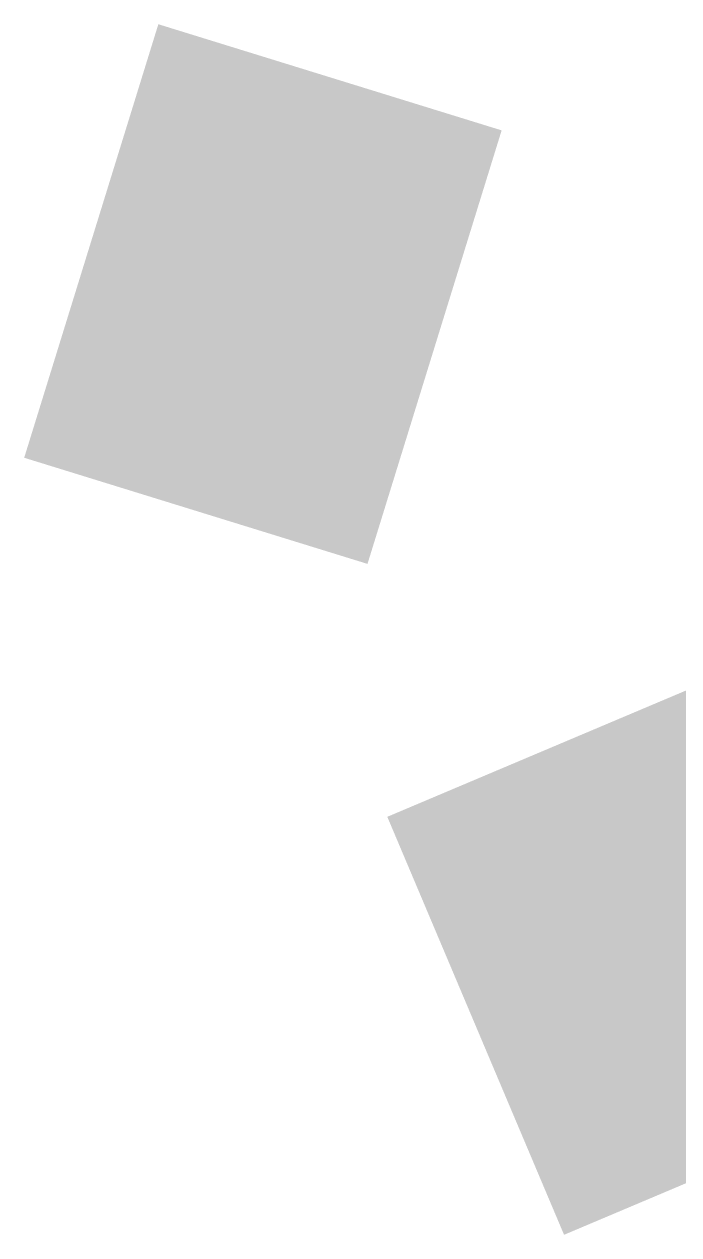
# Model space of a CAD drawing. Header units: millimetres. Extents: x 13 to 1587, y -16 to 1328.
# Drawn here: x 509.5 to 648, y 801 to 1057.1 of the extents above; entities that cross this region are included whole.
import ezdxf

# ---------------------------------------------------------------- set-up
doc = ezdxf.new("R2010")
doc.units = ezdxf.units.MM
doc.layers.add('BC_데모', color=7, linetype='Continuous')

msp = doc.modelspace()

# ---------------------------------------------------------------- hatches: boundary and pattern name
at = {"layer": 'BC_데모', "true_color": 0xfcfcf5}
for points in [[(513.26, 967.35), (580.14, 946.67), (606.74, 1032.65), (539.86, 1053.33)], [(625.29, 804.92), (689.76, 832.18), (654.71, 915.08), (590.24, 887.82)]]:
    msp.add_hatch(color=7, dxfattribs=at).paths.add_polyline_path(points)

# ---------------------------------------------------------------- linework, layer by layer
at = {"layer": 'BC_데모', "color": 250, "true_color": 0x141414, "const_width": 6}
for points in [[(513.26, 967.35), (580.14, 946.67), (606.74, 1032.65), (539.86, 1053.33)], [(625.29, 804.92), (689.76, 832.18), (654.71, 915.08), (590.24, 887.82)]]:
    msp.add_lwpolyline(points, close=True, dxfattribs=at)
at = {"layer": 'BC_데모', "color": 253, "true_color": 0x9696a0, "const_width": 2.5}
for points in [[(544.46, 1030.98), (590.32, 1016.79)], [(539.44, 1014.74), (585.29, 1000.55)], [(534.41, 998.49), (580.27, 984.31)], [(529.39, 982.25), (575.24, 968.07)], [(608.16, 873.68), (652.37, 892.37)], [(614.78, 858.02), (658.99, 876.71)], [(621.4, 842.36), (665.61, 861.06)], [(628.02, 826.71), (672.23, 845.4)]]:
    msp.add_lwpolyline(points, dxfattribs=at)

doc.saveas('drawing.dxf')
